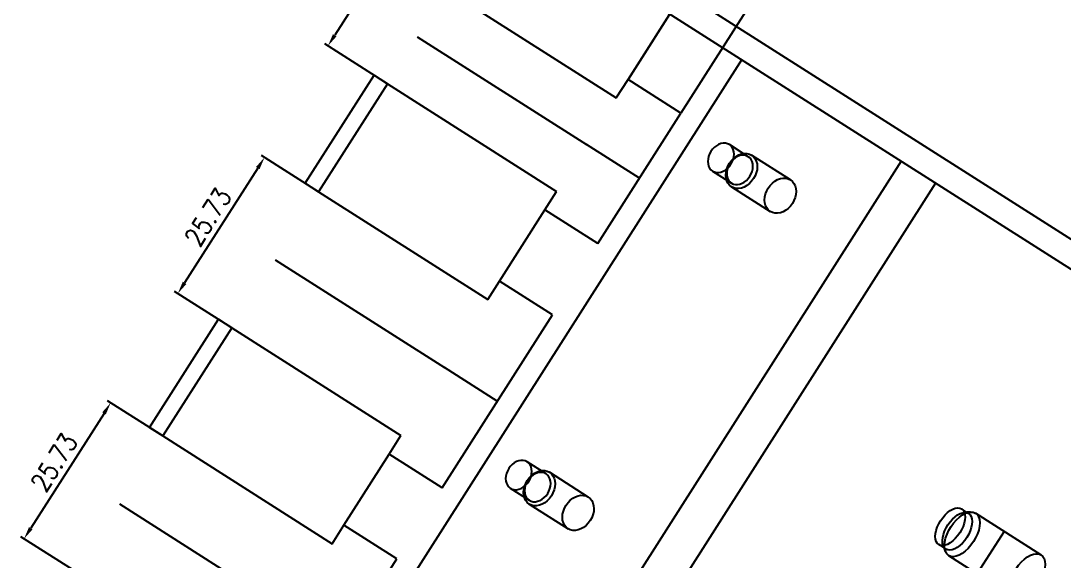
# Model space of a CAD drawing. Header units: millimetres. Extents: x 632 to 3922, y 1402 to 2001.
# Drawn here: x 2182.7 to 2349, y 1534.7 to 1620.9 of the extents above; entities that cross this region are included whole.
import ezdxf
from ezdxf.lldxf.tags import DXFTag

# ---------------------------------------------------------------- set-up
doc = ezdxf.new("R2010")
doc.units = ezdxf.units.MM
for name, color, linetype in [('5', 5, 'Continuous'), ('7', 7, 'Continuous'), ('CE', 1, 'CENTER'), ('DIM', 7, 'Continuous'), ('H1', 2, 'HIDDEN')]:
    doc.layers.add(name, color=color, linetype=linetype)
doc.styles.add('SY', font='romans.shx', dxfattribs={"width": 0.85, "height": 3, "bigfont": 'ghs.shx'})
tags = doc.linetypes.add('CENTER', pattern=[2, 1.25, -0.25, 0.25, -0.25]).pattern_tags.tags
tags[10:11] = [DXFTag(74, 4), DXFTag(75, 0), DXFTag(340, '0'), DXFTag(46, 1.0), DXFTag(50, 0.0), DXFTag(44, 0.0), DXFTag(45, 0.0)]
tags[8:9] = [DXFTag(74, 4), DXFTag(75, 0), DXFTag(340, '0'), DXFTag(46, 1.0), DXFTag(50, 0.0), DXFTag(44, 0.0), DXFTag(45, 0.0)]
tags[6:7] = [DXFTag(74, 4), DXFTag(75, 0), DXFTag(340, '0'), DXFTag(46, 1.0), DXFTag(50, 0.0), DXFTag(44, 0.0), DXFTag(45, 0.0)]
tags[4:5] = [DXFTag(74, 4), DXFTag(75, 0), DXFTag(340, '0'), DXFTag(46, 1.0), DXFTag(50, 0.0), DXFTag(44, 0.0), DXFTag(45, 0.0)]
tags = doc.linetypes.add('HIDDEN', pattern=[0.375, 0.25, -0.125]).pattern_tags.tags
tags[6:7] = [DXFTag(74, 4), DXFTag(75, 0), DXFTag(340, '0'), DXFTag(46, 1.0), DXFTag(50, 0.0), DXFTag(44, 0.0), DXFTag(45, 0.0)]
tags[4:5] = [DXFTag(74, 4), DXFTag(75, 0), DXFTag(340, '0'), DXFTag(46, 1.0), DXFTag(50, 0.0), DXFTag(44, 0.0), DXFTag(45, 0.0)]
doc.dimstyles.new('BaseStyle', dxfattribs={"dimtxt": 3, "dimasz": 2, "dimexe": 0.6, "dimexo": 0, "dimgap": 1, "dimtad": 1, "dimdsep": 46, "dimtxsty": 'SY', "dimcen": 0, "dimclrd": 3, "dimclre": 3, "dimclrt": 7, "dimaunit": 1, "dimazin": 0, "dimtfac": 1, "dimtmove": 0, "dimatfit": 3, "dimfxl": 1, "dimtolj": 1, "dimtzin": 0, "dimarcsym": 0})

# ---------------------------------------------------------------- blocks, each defined once
blk = doc.blocks.new('*D646')
at = {"layer": 'Defpoints', "color": 0}
for p in [(2250.63, 1625.83), (2231.64, 1616.94), (2241.12, 1610.9)]:
    blk.add_point(p, dxfattribs=at)
at = {"layer": 'DIM', "color": 3, "lineweight": -2}
for p, q in [((2250.63, 1625.83), (2240.64, 1632.19)), ((2240.07, 1630.18), (2232.71, 1618.63)), ((2241.12, 1610.9), (2231.13, 1617.26))]:
    blk.add_line(p, q, dxfattribs=at)
at = {"layer": 'DIM', "color": 3}
for points in [[(2240.35, 1630), (2239.79, 1630.36), (2241.15, 1631.86)], [(2232.43, 1618.8), (2233, 1618.45), (2231.64, 1616.94)]]:
    blk.add_solid(points, dxfattribs=at)
at = {"layer": 'DIM', "color": 7, "insert": (2234.29, 1625.74), "char_height": 3, "attachment_point": 5, "rotation": 57.4996, "style": 'SY', "bg_fill": 3, "box_fill_scale": 1.1, "bg_fill_color": 256, "bg_fill_true_color": 13158600, "bg_fill_transparency": 0}
blk.add_mtext('\\A1;17.7', dxfattribs=at)
blk = doc.blocks.new('*D647')
at = {"layer": 'Defpoints', "color": 0}
for p in [(2230.13, 1593.65), (2207.7, 1577.43), (2216.3, 1571.95)]:
    blk.add_point(p, dxfattribs=at)
at = {"layer": 'DIM', "color": 3, "lineweight": -2}
for p, q in [((2230.13, 1593.65), (2221.02, 1599.45)), ((2220.45, 1597.44), (2208.77, 1579.12)), ((2216.3, 1571.95), (2207.19, 1577.75))]:
    blk.add_line(p, q, dxfattribs=at)
at = {"layer": 'DIM', "color": 3}
for points in [[(2220.73, 1597.26), (2220.17, 1597.62), (2221.52, 1599.13)], [(2208.49, 1579.3), (2209.06, 1578.94), (2207.7, 1577.43)]]:
    blk.add_solid(points, dxfattribs=at)
at = {"layer": 'DIM', "color": 7, "insert": (2212.5, 1589.62), "char_height": 3, "attachment_point": 5, "rotation": 57.4996, "style": 'SY', "bg_fill": 3, "box_fill_scale": 1.1, "bg_fill_color": 256, "bg_fill_true_color": 13158600, "bg_fill_transparency": 0}
blk.add_mtext('\\A1;25.73', dxfattribs=at)
blk = doc.blocks.new('*D648')
at = {"layer": 'Defpoints', "color": 0}
for p in [(2205.31, 1554.7), (2183.18, 1538.29), (2191.49, 1533)]:
    blk.add_point(p, dxfattribs=at)
at = {"layer": 'DIM', "color": 3, "lineweight": -2}
for p, q in [((2205.31, 1554.7), (2196.5, 1560.31)), ((2195.93, 1558.3), (2184.25, 1539.98)), ((2191.49, 1533), (2182.67, 1538.61))]:
    blk.add_line(p, q, dxfattribs=at)
at = {"layer": 'DIM', "color": 3}
for points in [[(2196.21, 1558.12), (2195.65, 1558.48), (2197, 1559.99)], [(2183.97, 1540.16), (2184.54, 1539.8), (2183.18, 1538.29)]]:
    blk.add_solid(points, dxfattribs=at)
at = {"layer": 'DIM', "color": 7, "insert": (2187.98, 1550.48), "char_height": 3, "attachment_point": 5, "rotation": 57.4996, "style": 'SY', "bg_fill": 3, "box_fill_scale": 1.1, "bg_fill_color": 256, "bg_fill_true_color": 13158600, "bg_fill_transparency": 0}
blk.add_mtext('\\A1;25.73', dxfattribs=at)

msp = doc.modelspace()

# ---------------------------------------------------------------- linework, layer by layer
at = {"layer": '5'}
for p, q in [((2298.558, 1641.533), (2279.483, 1611.591)), ((2310.415, 1641.533), (2287.917, 1606.218))]:
    msp.add_line(p, q, dxfattribs=at)
at = {"layer": '7'}
for p, q in [((2250.625, 1625.826), (2277.603, 1608.64)), ((2279.483, 1611.591), (2288.291, 1625.416)), ((2377.204, 1568.771), (2288.291, 1625.416)), ((2227.989, 1595.011), (2238.979, 1612.263)), ((2238.979, 1612.263), (2241.117, 1610.901)), ((2241.117, 1610.901), (2230.126, 1593.649)), ((2241.117, 1610.901), (2268.094, 1593.715)), ((2277.603, 1608.64), (2279.483, 1611.591)), ((2287.917, 1606.218), (2279.483, 1611.591)), ((2274.648, 1585.39), (2287.917, 1606.218)), ((2227.989, 1595.011), (2230.126, 1593.649)), ((2230.126, 1593.649), (2257.103, 1576.463)), ((2266.214, 1590.763), (2268.094, 1593.715)), ((2258.984, 1579.415), (2266.214, 1590.763)), ((2274.648, 1585.39), (2266.214, 1590.763)), ((2257.103, 1576.463), (2258.984, 1579.415)), ((2267.418, 1574.041), (2258.984, 1579.415)), ((2249.833, 1546.439), (2267.418, 1574.041)), ((2203.174, 1556.06), (2214.164, 1573.312)), ((2216.302, 1571.95), (2205.311, 1554.698)), ((2214.164, 1573.312), (2216.302, 1571.95)), ((2216.302, 1571.95), (2243.279, 1554.764)), ((2203.174, 1556.06), (2205.311, 1554.698)), ((2205.311, 1554.698), (2232.289, 1537.512)), ((2241.399, 1551.812), (2243.279, 1554.764)), ((2234.169, 1540.463), (2241.399, 1551.812)), ((2249.833, 1546.439), (2241.399, 1551.812)), ((2232.289, 1537.512), (2234.169, 1540.463)), ((2242.603, 1535.09), (2234.169, 1540.463)), ((2225.018, 1507.488), (2242.603, 1535.09))]:
    msp.add_line(p, q, dxfattribs=at)
at = {"layer": 'CE'}
for p, q in [((2245.871, 1618.364), (2272.848, 1601.177)), ((2281.282, 1595.804), (2272.848, 1601.177)), ((2223.214, 1582.8), (2250.191, 1565.613)), ((2258.625, 1560.24), (2250.191, 1565.613)), ((2198.399, 1543.849), (2225.376, 1526.662))]:
    msp.add_line(p, q, dxfattribs=at)
at = {"layer": 'H1'}
for p, q in [((2371.429, 1567.707), (2282.516, 1624.352)), ((2297.617, 1614.732), (2200.902, 1462.922)), ((2298.646, 1599.255), (2295.633, 1601.174)), ((2323.048, 1598.53), (2226.333, 1446.72)), ((2305.378, 1595.559), (2299.188, 1599.502)), ((2292.946, 1596.958), (2295.959, 1595.038)), ((2328.526, 1595.04), (2231.811, 1443.23)), ((2295.964, 1594.442), (2302.154, 1590.499)), ((2266.407, 1548.652), (2263.395, 1550.571)), ((2273.139, 1544.956), (2266.95, 1548.899)), ((2260.708, 1546.354), (2263.721, 1544.435)), ((2263.726, 1543.839), (2269.916, 1539.895)), ((2333.783, 1542.337), (2332.656, 1543.054)), ((2333.491, 1542.522), (2333.093, 1542.495)), ((2334.071, 1542.561), (2333.491, 1542.522)), ((2345.321, 1535.727), (2334.889, 1542.373)), ((2339.43, 1539.48), (2335.132, 1532.733)), ((2329.029, 1537.362), (2330.156, 1536.644)), ((2329.721, 1537.202), (2329.865, 1536.829)), ((2329.865, 1536.829), (2330.074, 1536.287)), ((2330.59, 1535.626), (2341.023, 1528.98))]:
    msp.add_line(p, q, dxfattribs=at)
for points in [[(2295.633, 1601.174, 0), (2295.334, 1601.32, 0), (2295.004, 1601.397, 0), (2294.651, 1601.403, 0), (2294.288, 1601.338, 0), (2293.925, 1601.204, 0), (2293.573, 1601.005, 0), (2293.243, 1600.747, 0), (2292.944, 1600.438, 0), (2292.686, 1600.087, 0), (2292.477, 1599.706, 0), (2292.324, 1599.305, 0), (2292.23, 1598.896, 0), (2292.198, 1598.493, 0), (2292.23, 1598.107, 0), (2292.325, 1597.751, 0), (2292.479, 1597.434, 0), (2292.688, 1597.167, 0), (2292.946, 1596.958, 0)], [(2292.946, 1596.958, 0), (2293.245, 1596.812, 0), (2293.576, 1596.735, 0), (2293.928, 1596.729, 0), (2294.291, 1596.794, 0), (2294.654, 1596.928, 0), (2295.006, 1597.127, 0), (2295.337, 1597.385, 0), (2295.635, 1597.694, 0), (2295.893, 1598.045, 0), (2296.102, 1598.426, 0), (2296.256, 1598.827, 0), (2296.35, 1599.236, 0), (2296.381, 1599.639, 0), (2296.349, 1600.025, 0), (2296.255, 1600.381, 0), (2296.1, 1600.698, 0), (2295.891, 1600.965, 0), (2295.633, 1601.174, 0)], [(2295.652, 1598.198, 0), (2295.961, 1598.619, 0), (2296.32, 1598.989, 0), (2296.716, 1599.299, 0), (2297.138, 1599.537, 0), (2297.574, 1599.698, 0), (2298.01, 1599.776, 0), (2298.433, 1599.769, 0), (2298.83, 1599.677, 0), (2299.188, 1599.502, 0)], [(2298.646, 1599.255, 0), (2298.347, 1599.4, 0), (2298.016, 1599.477, 0), (2297.664, 1599.483, 0), (2297.301, 1599.418, 0), (2296.938, 1599.284, 0), (2296.585, 1599.085, 0), (2296.255, 1598.828, 0), (2295.957, 1598.519, 0), (2295.699, 1598.168, 0)], [(2295.959, 1595.038, 0), (2296.258, 1594.893, 0), (2296.588, 1594.816, 0), (2296.941, 1594.81, 0), (2297.304, 1594.875, 0), (2297.667, 1595.009, 0), (2298.019, 1595.208, 0), (2298.349, 1595.466, 0), (2298.648, 1595.775, 0), (2298.906, 1596.125, 0), (2299.114, 1596.507, 0), (2299.268, 1596.908, 0), (2299.362, 1597.316, 0), (2299.394, 1597.72, 0), (2299.362, 1598.105, 0), (2299.267, 1598.462, 0), (2299.113, 1598.779, 0), (2298.904, 1599.046, 0), (2298.646, 1599.255, 0)], [(2299.188, 1599.502, 0), (2299.498, 1599.251, 0), (2299.749, 1598.931, 0), (2299.934, 1598.551, 0), (2300.048, 1598.123, 0), (2300.086, 1597.66, 0), (2300.048, 1597.176, 0), (2299.935, 1596.686, 0), (2299.751, 1596.205, 0), (2299.5, 1595.747, 0), (2299.191, 1595.326, 0), (2298.833, 1594.955, 0), (2298.436, 1594.646, 0), (2298.014, 1594.407, 0), (2297.578, 1594.246, 0), (2297.142, 1594.168, 0), (2296.719, 1594.175, 0), (2296.323, 1594.268, 0), (2295.964, 1594.442, 0)], [(2295.964, 1594.442, 0), (2295.655, 1594.693, 0), (2295.403, 1595.014, 0), (2295.218, 1595.394, 0), (2295.105, 1595.822, 0), (2295.066, 1596.285, 0), (2295.104, 1596.769, 0), (2295.217, 1597.259, 0), (2295.402, 1597.74, 0), (2295.652, 1598.198, 0)], [(2295.699, 1598.168, 0), (2295.49, 1597.786, 0), (2295.336, 1597.385, 0), (2295.242, 1596.977, 0), (2295.211, 1596.574, 0), (2295.243, 1596.188, 0), (2295.337, 1595.831, 0), (2295.492, 1595.515, 0), (2295.701, 1595.248, 0), (2295.959, 1595.038, 0)], [(2301.842, 1594.255, 0), (2302.151, 1594.675, 0), (2302.509, 1595.046, 0), (2302.906, 1595.355, 0), (2303.328, 1595.594, 0), (2303.764, 1595.755, 0), (2304.2, 1595.833, 0), (2304.622, 1595.826, 0), (2305.019, 1595.733, 0), (2305.378, 1595.559, 0)], [(2305.378, 1595.559, 0), (2305.687, 1595.308, 0), (2305.939, 1594.987, 0), (2306.124, 1594.607, 0), (2306.237, 1594.179, 0), (2306.276, 1593.716, 0), (2306.238, 1593.233, 0), (2306.125, 1592.743, 0), (2305.94, 1592.261, 0), (2305.69, 1591.803, 0), (2305.381, 1591.383, 0), (2305.022, 1591.012, 0), (2304.626, 1590.702, 0), (2304.203, 1590.464, 0), (2303.768, 1590.303, 0), (2303.332, 1590.225, 0), (2302.909, 1590.232, 0), (2302.512, 1590.324, 0), (2302.154, 1590.499, 0)], [(2302.154, 1590.499, 0), (2301.844, 1590.75, 0), (2301.593, 1591.071, 0), (2301.408, 1591.451, 0), (2301.294, 1591.879, 0), (2301.256, 1592.341, 0), (2301.294, 1592.825, 0), (2301.407, 1593.315, 0), (2301.591, 1593.797, 0), (2301.842, 1594.255, 0)], [(2263.395, 1550.571, 0), (2263.096, 1550.717, 0), (2262.765, 1550.793, 0), (2262.413, 1550.799, 0), (2262.05, 1550.734, 0), (2261.687, 1550.6, 0), (2261.335, 1550.402, 0), (2261.004, 1550.144, 0), (2260.706, 1549.835, 0), (2260.448, 1549.484, 0), (2260.239, 1549.102, 0), (2260.085, 1548.701, 0), (2259.991, 1548.293, 0), (2259.96, 1547.89, 0), (2259.992, 1547.504, 0), (2260.086, 1547.147, 0), (2260.241, 1546.831, 0), (2260.45, 1546.564, 0), (2260.708, 1546.354, 0)], [(2260.708, 1546.354, 0), (2261.007, 1546.209, 0), (2261.337, 1546.132, 0), (2261.69, 1546.126, 0), (2262.053, 1546.191, 0), (2262.416, 1546.325, 0), (2262.768, 1546.524, 0), (2263.098, 1546.782, 0), (2263.397, 1547.091, 0), (2263.655, 1547.441, 0), (2263.863, 1547.823, 0), (2264.017, 1548.224, 0), (2264.111, 1548.632, 0), (2264.143, 1549.036, 0), (2264.111, 1549.421, 0), (2264.016, 1549.778, 0), (2263.862, 1550.095, 0), (2263.653, 1550.362, 0), (2263.395, 1550.571, 0)], [(2263.414, 1547.595, 0), (2263.723, 1548.015, 0), (2264.081, 1548.386, 0), (2264.478, 1548.695, 0), (2264.9, 1548.934, 0), (2265.336, 1549.095, 0), (2265.772, 1549.173, 0), (2266.195, 1549.166, 0), (2266.591, 1549.073, 0), (2266.95, 1548.899, 0)], [(2266.407, 1548.652, 0), (2266.108, 1548.797, 0), (2265.778, 1548.874, 0), (2265.426, 1548.88, 0), (2265.062, 1548.815, 0), (2264.699, 1548.681, 0), (2264.347, 1548.482, 0), (2264.017, 1548.224, 0), (2263.718, 1547.915, 0), (2263.461, 1547.565, 0)], [(2263.721, 1544.435, 0), (2264.02, 1544.29, 0), (2264.35, 1544.213, 0), (2264.702, 1544.207, 0), (2265.066, 1544.272, 0), (2265.429, 1544.406, 0), (2265.781, 1544.605, 0), (2266.111, 1544.862, 0), (2266.41, 1545.171, 0), (2266.667, 1545.522, 0), (2266.876, 1545.904, 0), (2267.03, 1546.305, 0), (2267.124, 1546.713, 0), (2267.156, 1547.116, 0), (2267.124, 1547.502, 0), (2267.029, 1547.859, 0), (2266.875, 1548.175, 0), (2266.665, 1548.442, 0), (2266.407, 1548.652, 0)], [(2266.95, 1548.899, 0), (2267.259, 1548.648, 0), (2267.511, 1548.327, 0), (2267.696, 1547.947, 0), (2267.809, 1547.519, 0), (2267.848, 1547.056, 0), (2267.81, 1546.573, 0), (2267.697, 1546.083, 0), (2267.512, 1545.601, 0), (2267.262, 1545.143, 0), (2266.953, 1544.723, 0), (2266.594, 1544.352, 0), (2266.198, 1544.042, 0), (2265.776, 1543.804, 0), (2265.34, 1543.643, 0), (2264.904, 1543.565, 0), (2264.481, 1543.572, 0), (2264.085, 1543.664, 0), (2263.726, 1543.839, 0)], [(2263.726, 1543.839, 0), (2263.416, 1544.09, 0), (2263.165, 1544.411, 0), (2262.98, 1544.791, 0), (2262.866, 1545.219, 0), (2262.828, 1545.682, 0), (2262.866, 1546.165, 0), (2262.979, 1546.655, 0), (2263.163, 1547.137, 0), (2263.414, 1547.595, 0)], [(2263.461, 1547.565, 0), (2263.252, 1547.183, 0), (2263.098, 1546.782, 0), (2263.004, 1546.374, 0), (2262.972, 1545.971, 0), (2263.004, 1545.585, 0), (2263.099, 1545.228, 0), (2263.253, 1544.911, 0), (2263.463, 1544.644, 0), (2263.721, 1544.435, 0)], [(2269.916, 1539.895, 0), (2269.606, 1540.147, 0), (2269.355, 1540.467, 0), (2269.17, 1540.847, 0), (2269.056, 1541.275, 0), (2269.018, 1541.738, 0), (2269.055, 1542.222, 0), (2269.168, 1542.712, 0), (2269.353, 1543.193, 0), (2269.604, 1543.651, 0)], [(2269.604, 1543.651, 0), (2269.913, 1544.072, 0), (2270.271, 1544.443, 0), (2270.667, 1544.752, 0), (2271.09, 1544.991, 0), (2271.526, 1545.152, 0), (2271.962, 1545.23, 0), (2272.384, 1545.222, 0), (2272.781, 1545.13, 0), (2273.139, 1544.956, 0)], [(2273.139, 1544.956, 0), (2273.449, 1544.705, 0), (2273.7, 1544.384, 0), (2273.885, 1544.004, 0), (2273.999, 1543.576, 0), (2274.037, 1543.113, 0), (2274, 1542.629, 0), (2273.887, 1542.139, 0), (2273.702, 1541.658, 0), (2273.451, 1541.2, 0), (2273.142, 1540.779, 0), (2272.784, 1540.409, 0), (2272.388, 1540.099, 0), (2271.965, 1539.86, 0), (2271.529, 1539.7, 0), (2271.093, 1539.622, 0), (2270.671, 1539.629, 0), (2270.274, 1539.721, 0), (2269.916, 1539.895, 0)], [(2329.029, 1537.362, 0), (2328.791, 1537.574, 0), (2328.616, 1537.866, 0), (2328.508, 1538.23, 0), (2328.47, 1538.654, 0), (2328.505, 1539.125, 0), (2328.611, 1539.629, 0), (2328.785, 1540.15, 0), (2329.022, 1540.673, 0), (2329.313, 1541.182, 0), (2329.651, 1541.662, 0), (2330.026, 1542.097, 0), (2330.425, 1542.475, 0), (2330.837, 1542.784, 0), (2331.249, 1543.015, 0), (2331.648, 1543.16, 0), (2332.024, 1543.216, 0), (2332.363, 1543.18, 0), (2332.656, 1543.054, 0)], [(2329.721, 1537.202, 0), (2329.624, 1537.576, 0), (2329.598, 1538.008, 0), (2329.644, 1538.485, 0), (2329.761, 1538.992, 0), (2329.945, 1539.515, 0), (2330.191, 1540.037, 0), (2330.491, 1540.543, 0), (2330.835, 1541.016, 0), (2331.214, 1541.443, 0), (2331.616, 1541.811, 0), (2332.029, 1542.108, 0), (2332.44, 1542.326, 0), (2332.836, 1542.457, 0), (2333.093, 1542.495, 0)], [(2330.074, 1536.287, 0), (2329.959, 1536.73, 0), (2329.929, 1537.243, 0), (2329.984, 1537.808, 0), (2330.122, 1538.41, 0), (2330.341, 1539.029, 0), (2330.632, 1539.648, 0), (2330.987, 1540.247, 0), (2331.395, 1540.808, 0), (2331.844, 1541.314, 0), (2332.321, 1541.75, 0), (2332.81, 1542.102, 0), (2333.297, 1542.36, 0), (2333.767, 1542.516, 0), (2334.071, 1542.561, 0)], [(2332.656, 1543.054, 0), (2332.894, 1542.842, 0), (2333.07, 1542.55, 0), (2333.178, 1542.186, 0), (2333.215, 1541.762, 0), (2333.18, 1541.291, 0), (2333.074, 1540.787, 0), (2332.9, 1540.266, 0), (2332.664, 1539.743, 0), (2332.372, 1539.234, 0)], [(2333.093, 1542.495, 0), (2333.439, 1542.474, 0), (2333.74, 1542.362, 0), (2333.783, 1542.337, 0)], [(2333.783, 1542.337, 0), (2334.021, 1542.124, 0), (2334.197, 1541.832, 0), (2334.305, 1541.468, 0), (2334.342, 1541.044, 0), (2334.307, 1540.573, 0), (2334.201, 1540.07, 0), (2334.027, 1539.548, 0), (2333.791, 1539.025, 0), (2333.499, 1538.516, 0)], [(2334.071, 1542.561, 0), (2334.481, 1542.536, 0), (2334.838, 1542.404, 0), (2334.889, 1542.373, 0)], [(2334.889, 1542.373, 0), (2335.171, 1542.121, 0), (2335.379, 1541.775, 0), (2335.507, 1541.344, 0), (2335.551, 1540.842, 0), (2335.51, 1540.283, 0), (2335.384, 1539.686, 0), (2335.178, 1539.068, 0), (2334.898, 1538.448, 0), (2334.552, 1537.845, 0)], [(2332.372, 1539.234, 0), (2332.034, 1538.754, 0), (2331.66, 1538.319, 0), (2331.26, 1537.941, 0), (2330.849, 1537.632, 0), (2330.437, 1537.401, 0), (2330.037, 1537.256, 0), (2329.662, 1537.2, 0), (2329.322, 1537.236, 0), (2329.029, 1537.362, 0)], [(2330.156, 1536.644, 0), (2329.918, 1536.856, 0), (2329.742, 1537.149, 0), (2329.721, 1537.202, 0)], [(2333.499, 1538.516, 0), (2333.161, 1538.036, 0), (2332.786, 1537.601, 0), (2332.387, 1537.223, 0), (2331.975, 1536.914, 0), (2331.563, 1536.683, 0), (2331.164, 1536.538, 0), (2330.789, 1536.482, 0), (2330.449, 1536.518, 0), (2330.156, 1536.644, 0)], [(2334.552, 1537.845, 0), (2334.151, 1537.277, 0), (2333.708, 1536.761, 0), (2333.235, 1536.313, 0), (2332.747, 1535.946, 0), (2332.258, 1535.673, 0), (2331.785, 1535.501, 0), (2331.34, 1535.435, 0), (2330.938, 1535.477, 0), (2330.59, 1535.626, 0)], [(2330.59, 1535.626, 0), (2330.308, 1535.878, 0), (2330.1, 1536.224, 0), (2330.074, 1536.287, 0)], [(2341.023, 1528.98, 0), (2340.741, 1529.232, 0), (2340.532, 1529.578, 0), (2340.404, 1530.009, 0), (2340.36, 1530.511, 0), (2340.402, 1531.069, 0), (2340.528, 1531.667, 0), (2340.734, 1532.285, 0), (2341.014, 1532.905, 0), (2341.359, 1533.508, 0), (2341.76, 1534.076, 0), (2342.204, 1534.592, 0), (2342.677, 1535.04, 0), (2343.165, 1535.406, 0), (2343.653, 1535.68, 0), (2344.127, 1535.852, 0), (2344.572, 1535.918, 0), (2344.974, 1535.876, 0), (2345.321, 1535.727, 0)], [(2345.321, 1535.727, 0), (2345.603, 1535.475, 0), (2345.811, 1535.128, 0), (2345.94, 1534.697, 0), (2345.983, 1534.195, 0), (2345.942, 1533.637, 0), (2345.816, 1533.04, 0), (2345.61, 1532.422, 0), (2345.33, 1531.802, 0), (2344.985, 1531.199, 0)]]:
    msp.add_polyline3d(points, dxfattribs=at)

# ---------------------------------------------------------------- next in the draw order: dimensions: what is measured, and where the dimension line sits
at = {"layer": 'DIM'}
for p1, p2, distance, picture, middle in [((2250.625, 1625.826), (2241.117, 1610.901), -11.237, '*D646', (2234.286, 1625.745)), ((2230.126, 1593.649), (2216.302, 1571.95), -10.2, '*D647', (2212.503, 1589.623)), ((2205.311, 1554.698), (2191.487, 1532.999), -9.85, '*D648', (2187.983, 1550.484))]:
    dim = msp.add_aligned_dim(p1=p1, p2=p2, distance=distance, dimstyle='BaseStyle', override={"dimtfill": 1}, dxfattribs=at)
    dim.commit()
    dim.dimension.update_dxf_attribs({"geometry": picture, "text_midpoint": middle})

doc.saveas('drawing.dxf')
